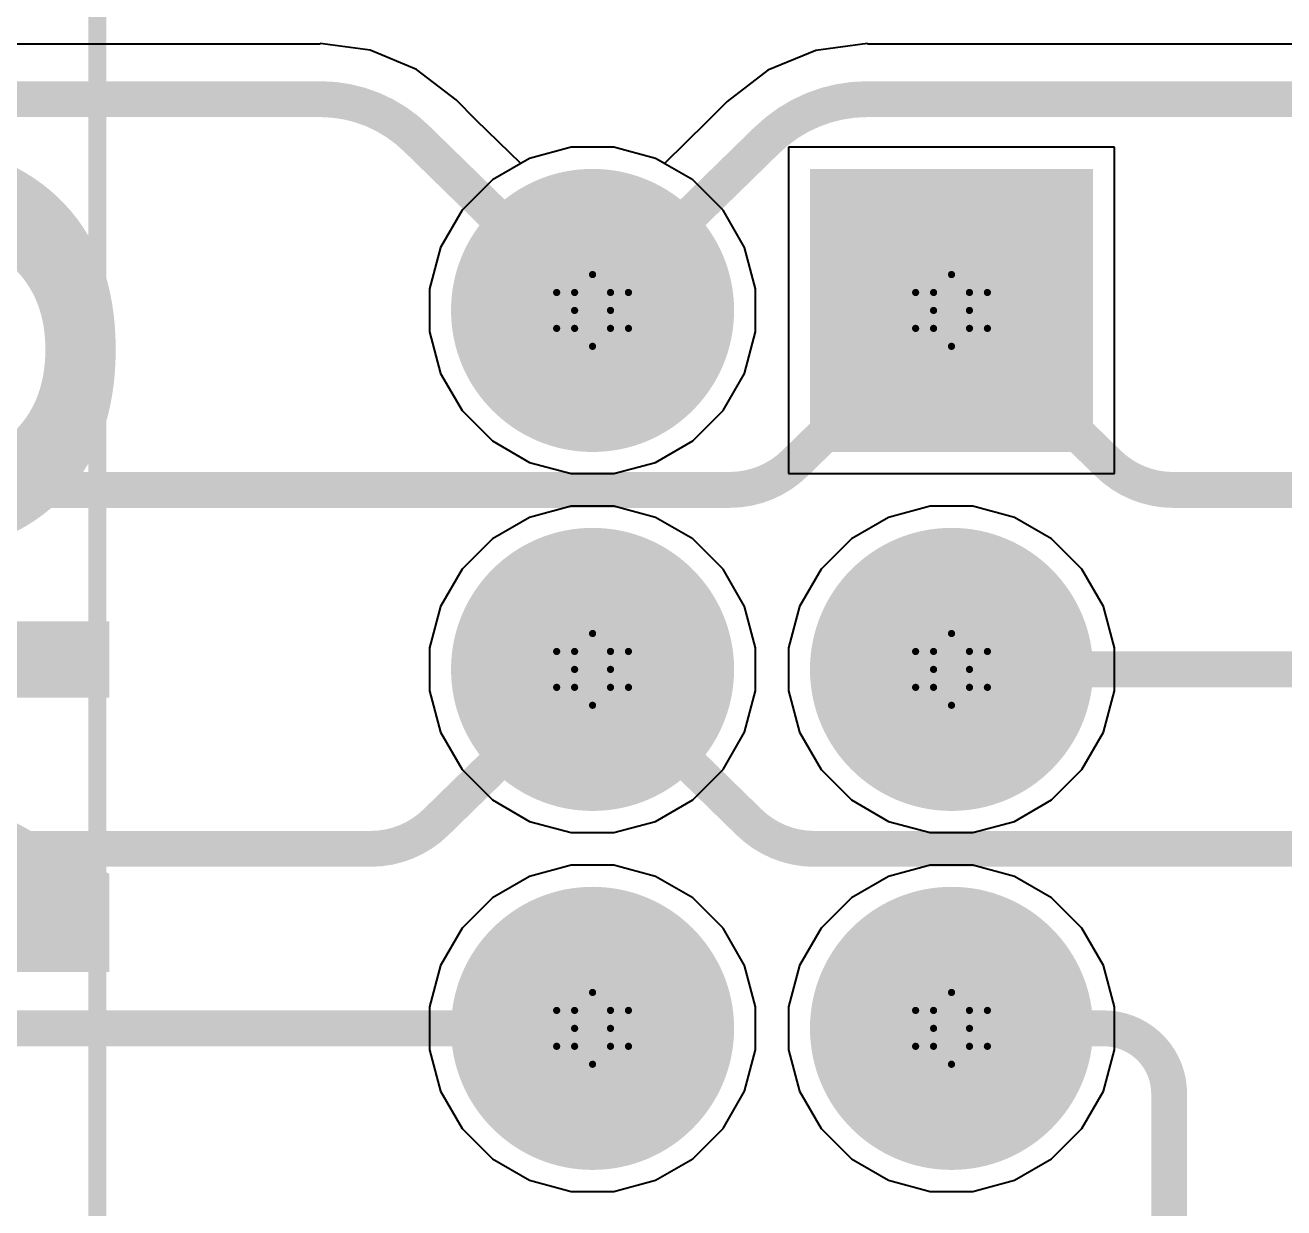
# Model space of a CAD drawing. Header units: inches. Extents: x -0.1 to 10.2, y 0 to 6.5.
# Drawn here: x 3.1065 to 3.4571, y 2.4654 to 2.7948 of the extents above; entities that cross this region are included whole.
import ezdxf

# ---------------------------------------------------------------- set-up
doc = ezdxf.new("R2010")
doc.units = ezdxf.units.IN
doc.header["$MEASUREMENT"] = 0
for name, color, linetype in [('Bottom Layer', 5, 'Continuous'), ('Bottom Overlay', 54, 'Continuous'), ('Bottom Solder', 6, 'Continuous'), ('Drill Drawing', 1, 'Continuous'), ('Multi-Layer', 9, 'Continuous'), ('Pad Holes', 156, 'Continuous'), ('Top Layer', 1, 'Continuous'), ('Top Solder', 216, 'Continuous')]:
    doc.layers.add(name, color=color, linetype=linetype)
doc.styles.add('Arial_Bold', font='', dxfattribs={"height": 0.2})
doc.styles.get('Arial_Bold').set_extended_font_data('Arial', bold=True)

# ---------------------------------------------------------------- blocks, each defined once
blk = doc.blocks.new('X9555WV_2_12_6TV01_B_54')
at = {"layer": 'Bottom Layer'}
blk.add_hatch(color=5, dxfattribs=at).paths.add_polyline_path([(-0.51457, 0.08543), (-0.51457, 0.01456), (-0.58544, 0.01456), (-0.58544, 0.08543)])
h = blk.add_hatch(color=5, dxfattribs=at)
edge = h.paths.add_edge_path()
edge.add_arc((-0.45, 0.05), 0.03543, 0, 360)
h = blk.add_hatch(color=5, dxfattribs=at)
edge = h.paths.add_edge_path()
edge.add_arc((-0.35, 0.05), 0.03543, 0, 360)
h = blk.add_hatch(color=5, dxfattribs=at)
edge = h.paths.add_edge_path()
edge.add_arc((-0.55, -0.05), 0.03543, 0, 360)
h = blk.add_hatch(color=5, dxfattribs=at)
edge = h.paths.add_edge_path()
edge.add_arc((-0.45, -0.05), 0.03543, 0, 360)
h = blk.add_hatch(color=5, dxfattribs=at)
edge = h.paths.add_edge_path()
edge.add_arc((-0.35, -0.05), 0.03543, 0, 360)
at = {"layer": 'Bottom Solder'}
blk.add_hatch(color=6, dxfattribs=at).paths.add_polyline_path([(-0.51057, 0.08943), (-0.51057, 0.01056), (-0.58944, 0.01056), (-0.58944, 0.08943)])
h = blk.add_hatch(color=6, dxfattribs=at)
edge = h.paths.add_edge_path()
edge.add_arc((-0.45, 0.05), 0.03943, 0, 360)
h = blk.add_hatch(color=6, dxfattribs=at)
edge = h.paths.add_edge_path()
edge.add_arc((-0.35, 0.05), 0.03943, 0, 360)
h = blk.add_hatch(color=6, dxfattribs=at)
edge = h.paths.add_edge_path()
edge.add_arc((-0.55, -0.05), 0.03943, 0, 360)
h = blk.add_hatch(color=6, dxfattribs=at)
edge = h.paths.add_edge_path()
edge.add_arc((-0.45, -0.05), 0.03943, 0, 360)
h = blk.add_hatch(color=6, dxfattribs=at)
edge = h.paths.add_edge_path()
edge.add_arc((-0.35, -0.05), 0.03943, 0, 360)
at = {"layer": 'Multi-Layer'}
blk.add_hatch(color=9, dxfattribs=at).paths.add_polyline_path([(-0.51457, 0.08543), (-0.51457, 0.01456), (-0.58544, 0.01456), (-0.58544, 0.08543)])
h = blk.add_hatch(color=9, dxfattribs=at)
edge = h.paths.add_edge_path()
edge.add_arc((-0.45, 0.05), 0.03543, 0, 360)
h = blk.add_hatch(color=9, dxfattribs=at)
edge = h.paths.add_edge_path()
edge.add_arc((-0.35, 0.05), 0.03543, 0, 360)
h = blk.add_hatch(color=9, dxfattribs=at)
edge = h.paths.add_edge_path()
edge.add_arc((-0.55, -0.05), 0.03543, 0, 360)
h = blk.add_hatch(color=9, dxfattribs=at)
edge = h.paths.add_edge_path()
edge.add_arc((-0.45, -0.05), 0.03543, 0, 360)
h = blk.add_hatch(color=9, dxfattribs=at)
edge = h.paths.add_edge_path()
edge.add_arc((-0.35, -0.05), 0.03543, 0, 360)
at = {"layer": 'Pad Holes'}
h = blk.add_hatch(color=7, dxfattribs=at)
edge = h.paths.add_edge_path()
edge.add_arc((-0.55, 0.05), 0.02165, 0, 360)
h = blk.add_hatch(color=7, dxfattribs=at)
edge = h.paths.add_edge_path()
edge.add_arc((-0.45, 0.05), 0.02165, 0, 360)
h = blk.add_hatch(color=7, dxfattribs=at)
edge = h.paths.add_edge_path()
edge.add_arc((-0.35, 0.05), 0.02165, 0, 360)
h = blk.add_hatch(color=7, dxfattribs=at)
edge = h.paths.add_edge_path()
edge.add_arc((-0.55, -0.05), 0.02165, 0, 360)
h = blk.add_hatch(color=7, dxfattribs=at)
edge = h.paths.add_edge_path()
edge.add_arc((-0.45, -0.05), 0.02165, 0, 360)
h = blk.add_hatch(color=7, dxfattribs=at)
edge = h.paths.add_edge_path()
edge.add_arc((-0.35, -0.05), 0.02165, 0, 360)
at = {"layer": 'Top Layer'}
blk.add_hatch(color=1, dxfattribs=at).paths.add_polyline_path([(-0.51457, 0.08543), (-0.51457, 0.01456), (-0.58544, 0.01456), (-0.58544, 0.08543)])
h = blk.add_hatch(color=1, dxfattribs=at)
edge = h.paths.add_edge_path()
edge.add_arc((-0.45, 0.05), 0.03543, 0, 360)
h = blk.add_hatch(color=1, dxfattribs=at)
edge = h.paths.add_edge_path()
edge.add_arc((-0.35, 0.05), 0.03543, 0, 360)
h = blk.add_hatch(color=1, dxfattribs=at)
edge = h.paths.add_edge_path()
edge.add_arc((-0.55, -0.05), 0.03543, 0, 360)
h = blk.add_hatch(color=1, dxfattribs=at)
edge = h.paths.add_edge_path()
edge.add_arc((-0.45, -0.05), 0.03543, 0, 360)
h = blk.add_hatch(color=1, dxfattribs=at)
edge = h.paths.add_edge_path()
edge.add_arc((-0.35, -0.05), 0.03543, 0, 360)
at = {"layer": 'Top Solder'}
blk.add_hatch(color=216, dxfattribs=at).paths.add_polyline_path([(-0.51057, 0.08943), (-0.51057, 0.01056), (-0.58944, 0.01056), (-0.58944, 0.08943)])
h = blk.add_hatch(color=216, dxfattribs=at)
edge = h.paths.add_edge_path()
edge.add_arc((-0.45, 0.05), 0.03943, 0, 360)
h = blk.add_hatch(color=216, dxfattribs=at)
edge = h.paths.add_edge_path()
edge.add_arc((-0.35, 0.05), 0.03943, 0, 360)
h = blk.add_hatch(color=216, dxfattribs=at)
edge = h.paths.add_edge_path()
edge.add_arc((-0.55, -0.05), 0.03943, 0, 360)
h = blk.add_hatch(color=216, dxfattribs=at)
edge = h.paths.add_edge_path()
edge.add_arc((-0.45, -0.05), 0.03943, 0, 360)
h = blk.add_hatch(color=216, dxfattribs=at)
edge = h.paths.add_edge_path()
edge.add_arc((-0.35, -0.05), 0.03943, 0, 360)
at = {"layer": 'Bottom Overlay'}
blk.add_lwpolyline([(0.755, -0.188, 0.005, 0.005, 0), (-0.755, -0.188, 0.005, 0.005, 0)], format="xyseb", dxfattribs=at)

msp = doc.modelspace()

# ---------------------------------------------------------------- linework, layer by layer
at = {"layer": 'Bottom Layer'}
for p, q in [((3.18871, 2.7895), (2.39923, 2.7895)), ((3.20261, 2.78784), (3.18871, 2.78967)), ((3.18871, 2.78967), (3.18871, 2.7895)), ((3.21556, 2.78248), (3.20261, 2.78784)), ((3.32677, 2.78779), (3.3134, 2.78226)), ((3.34112, 2.78968), (3.32677, 2.78779)), ((3.34112, 2.7895), (3.34112, 2.78968)), ((4.12633, 2.7895), (3.34112, 2.7895)), ((3.22655, 2.77404), (3.21556, 2.78248)), ((3.3134, 2.78226), (3.30206, 2.77355)), ((3.23217, 2.76835), (3.22655, 2.77404)), ((3.22655, 2.77404), (3.22655, 2.77404)), ((3.30206, 2.77355), (3.29645, 2.76785)), ((3.30206, 2.77355), (3.30206, 2.77355)), ((3.24455, 2.75626), (3.23217, 2.76835)), ((3.29645, 2.76785), (3.28458, 2.75626)), ((3.25858, 2.76079), (3.24703, 2.75769)), ((3.27054, 2.76079), (3.25858, 2.76079)), ((3.2821, 2.75769), (3.27054, 2.76079)), ((3.24703, 2.75769), (3.24455, 2.75626)), ((3.28458, 2.75626), (3.2821, 2.75769))]:
    msp.add_line(p, q, dxfattribs=at)
for points in [[(2.39923, 2.77421, 0.01, 0.01, 0), (3.18871, 2.77421, 0.01, 0.01, 0)], [(3.18871, 2.77421, 0.01, 0.01, 0), (3.18871, 2.77421, 0.01, 0.01, 0)], [(3.18871, 2.77421, 0.01, 0.01, -0.198149), (3.21566, 2.76309, 0.01, 0.01, 0)], [(3.31295, 2.76259, 0.01, 0.01, -0.198065), (3.34112, 2.77421, 0.01, 0.01, 0)], [(3.34112, 2.77421, 0.01, 0.01, 0), (3.34112, 2.77421, 0.01, 0.01, 0)], [(3.34112, 2.77421, 0.01, 0.01, 0), (4.12633, 2.77421, 0.01, 0.01, 0)], [(3.21566, 2.76309, 0.01, 0.01, 0), (3.21585, 2.76291, 0.01, 0.01, 0)], [(3.21585, 2.76291, 0.01, 0.01, 0), (3.26456, 2.71535, 0.01, 0.01, 0)], [(3.26457, 2.71535, 0.01, 0.01, 0), (3.31274, 2.76239, 0.01, 0.01, 0)], [(3.31274, 2.76239, 0.01, 0.01, 0), (3.31295, 2.76259, 0.01, 0.01, 0)], [(3.3212, 2.67301, 0.01, 0.01, 0), (3.36456, 2.71535, 0.01, 0.01, 0)], [(3.36457, 2.71534, 0.01, 0.01, 0), (3.40793, 2.67301, 0.01, 0.01, 0)], [(3.32106, 2.67287, 0.01, 0.01, -0.197561), (3.30276, 2.66535, 0.01, 0.01, 0)], [(3.42637, 2.66534, 0.01, 0.01, -0.197561), (3.40807, 2.67287, 0.01, 0.01, 0)], [(2.48149, 2.66535, 0.01, 0.01, 0), (3.30276, 2.66535, 0.01, 0.01, 0)], [(3.42637, 2.66534, 0.01, 0.01, 0), (4.24764, 2.66534, 0.01, 0.01, 0)], [(3.2212, 2.57302, 0.01, 0.01, 0), (3.26456, 2.61536, 0.01, 0.01, 0)], [(3.26457, 2.61535, 0.01, 0.01, 0), (3.30793, 2.57302, 0.01, 0.01, 0)], [(3.36457, 2.61535, 0.01, 0.01, 0), (3.85453, 2.61535, 0.01, 0.01, 0)], [(3.22106, 2.57288, 0.01, 0.01, -0.197561), (3.20276, 2.56536, 0.01, 0.01, 0)], [(3.32637, 2.56535, 0.01, 0.01, -0.197561), (3.30807, 2.57288, 0.01, 0.01, 0)], [(2.38149, 2.56535, 0.01, 0.01, 0), (3.20276, 2.56535, 0.01, 0.01, 0)], [(3.20276, 2.56535, 0.01, 0.01, 0), (3.20276, 2.56536, 0.01, 0.01, 0)], [(3.32637, 2.56535, 0.01, 0.01, 0), (4.14764, 2.56535, 0.01, 0.01, 0)], [(2.76024, 2.51535, 0.01, 0.01, 0), (3.26457, 2.51535, 0.01, 0.01, 0)], [(3.36457, 2.51535, 0.01, 0.01, 0), (3.40701, 2.51535, 0.01, 0.01, 0)], [(3.40701, 2.51535, 0.01, 0.01, -0.414214), (3.4252, 2.49717, 0.01, 0.01, 0)], [(3.4252, 2.38576, 0.01, 0.01, 0), (3.4252, 2.49717, 0.01, 0.01, 0)]]:
    msp.add_lwpolyline(points, format="xyseb", dxfattribs=at)
for points in [[(3.18621, 2.77421, 0.005, 0.005, 1), (3.19121, 2.77421, 0.005, 0.005, 1)], [(3.18621, 2.77421, 0.005, 0.005, 1), (3.19121, 2.77421, 0.005, 0.005, 1)], [(3.18621, 2.77421, 0.005, 0.005, 1), (3.19121, 2.77421, 0.005, 0.005, 1)], [(3.18621, 2.77421, 0.005, 0.005, 1), (3.19121, 2.77421, 0.005, 0.005, 1)], [(3.33862, 2.77421, 0.005, 0.005, 1), (3.34362, 2.77421, 0.005, 0.005, 1)], [(3.33862, 2.77421, 0.005, 0.005, 1), (3.34362, 2.77421, 0.005, 0.005, 1)], [(3.33862, 2.77421, 0.005, 0.005, 1), (3.34362, 2.77421, 0.005, 0.005, 1)], [(3.33862, 2.77421, 0.005, 0.005, 1), (3.34362, 2.77421, 0.005, 0.005, 1)], [(3.21316, 2.76309, 0.005, 0.005, 1), (3.21816, 2.76309, 0.005, 0.005, 1)], [(3.21316, 2.76309, 0.005, 0.005, 1), (3.21816, 2.76309, 0.005, 0.005, 1)], [(3.21335, 2.76291, 0.005, 0.005, 1), (3.21835, 2.76291, 0.005, 0.005, 1)], [(3.21335, 2.76291, 0.005, 0.005, 1), (3.21835, 2.76291, 0.005, 0.005, 1)], [(3.31024, 2.76239, 0.005, 0.005, 1), (3.31524, 2.76239, 0.005, 0.005, 1)], [(3.31024, 2.76239, 0.005, 0.005, 1), (3.31524, 2.76239, 0.005, 0.005, 1)], [(3.31045, 2.76259, 0.005, 0.005, 1), (3.31545, 2.76259, 0.005, 0.005, 1)], [(3.31045, 2.76259, 0.005, 0.005, 1), (3.31545, 2.76259, 0.005, 0.005, 1)], [(3.26206, 2.71535, 0.005, 0.005, 1), (3.26706, 2.71535, 0.005, 0.005, 1)], [(3.26207, 2.71535, 0.005, 0.005, 1), (3.26707, 2.71535, 0.005, 0.005, 1)], [(3.36206, 2.71535, 0.005, 0.005, 1), (3.36706, 2.71535, 0.005, 0.005, 1)], [(3.36207, 2.71534, 0.005, 0.005, 1), (3.36707, 2.71534, 0.005, 0.005, 1)], [(3.31856, 2.67287, 0.005, 0.005, 1), (3.32356, 2.67287, 0.005, 0.005, 1)], [(3.3187, 2.67301, 0.005, 0.005, 1), (3.3237, 2.67301, 0.005, 0.005, 1)], [(3.40543, 2.67301, 0.005, 0.005, 1), (3.41043, 2.67301, 0.005, 0.005, 1)], [(3.40557, 2.67287, 0.005, 0.005, 1), (3.41057, 2.67287, 0.005, 0.005, 1)], [(3.30026, 2.66535, 0.005, 0.005, 1), (3.30526, 2.66535, 0.005, 0.005, 1)], [(3.30026, 2.66535, 0.005, 0.005, 1), (3.30526, 2.66535, 0.005, 0.005, 1)], [(3.42387, 2.66534, 0.005, 0.005, 1), (3.42887, 2.66534, 0.005, 0.005, 1)], [(3.42387, 2.66534, 0.005, 0.005, 1), (3.42887, 2.66534, 0.005, 0.005, 1)], [(3.26206, 2.61536, 0.005, 0.005, 1), (3.26706, 2.61536, 0.005, 0.005, 1)], [(3.26207, 2.61535, 0.005, 0.005, 1), (3.26707, 2.61535, 0.005, 0.005, 1)], [(3.36207, 2.61535, 0.005, 0.005, 1), (3.36707, 2.61535, 0.005, 0.005, 1)], [(3.21856, 2.57288, 0.005, 0.005, 1), (3.22356, 2.57288, 0.005, 0.005, 1)], [(3.2187, 2.57302, 0.005, 0.005, 1), (3.2237, 2.57302, 0.005, 0.005, 1)], [(3.30543, 2.57302, 0.005, 0.005, 1), (3.31043, 2.57302, 0.005, 0.005, 1)], [(3.30557, 2.57288, 0.005, 0.005, 1), (3.31057, 2.57288, 0.005, 0.005, 1)], [(3.20026, 2.56536, 0.005, 0.005, 1), (3.20526, 2.56536, 0.005, 0.005, 1)], [(3.20026, 2.56536, 0.005, 0.005, 1), (3.20526, 2.56536, 0.005, 0.005, 1)], [(3.20026, 2.56535, 0.005, 0.005, 1), (3.20526, 2.56535, 0.005, 0.005, 1)], [(3.20026, 2.56535, 0.005, 0.005, 1), (3.20526, 2.56535, 0.005, 0.005, 1)], [(3.32387, 2.56535, 0.005, 0.005, 1), (3.32887, 2.56535, 0.005, 0.005, 1)], [(3.32387, 2.56535, 0.005, 0.005, 1), (3.32887, 2.56535, 0.005, 0.005, 1)], [(3.26207, 2.51535, 0.005, 0.005, 1), (3.26707, 2.51535, 0.005, 0.005, 1)], [(3.36207, 2.51535, 0.005, 0.005, 1), (3.36707, 2.51535, 0.005, 0.005, 1)], [(3.40451, 2.51535, 0.005, 0.005, 1), (3.40951, 2.51535, 0.005, 0.005, 1)], [(3.40451, 2.51535, 0.005, 0.005, 1), (3.40951, 2.51535, 0.005, 0.005, 1)], [(3.4227, 2.49717, 0.005, 0.005, 1), (3.4277, 2.49717, 0.005, 0.005, 1)], [(3.4227, 2.49717, 0.005, 0.005, 1), (3.4277, 2.49717, 0.005, 0.005, 1)]]:
    msp.add_lwpolyline(points, format="xyseb", close=True, dxfattribs=at)
at = {"layer": 'Drill Drawing'}
for points in [[(3.25957, 2.72035, 0.002, 0.002, 0), (3.26457, 2.72535, 0.002, 0.002, 0)], [(3.26457, 2.72535, 0.002, 0.002, 0), (3.26957, 2.72035, 0.002, 0.002, 0)], [(3.35957, 2.72035, 0.002, 0.002, 0), (3.36457, 2.72535, 0.002, 0.002, 0)], [(3.36457, 2.72535, 0.002, 0.002, 0), (3.36957, 2.72035, 0.002, 0.002, 0)], [(3.25457, 2.72035, 0.002, 0.002, 0), (3.25957, 2.71535, 0.002, 0.002, 0)], [(3.25457, 2.72035, 0.002, 0.002, 0), (3.25957, 2.72035, 0.002, 0.002, 0)], [(3.26957, 2.72035, 0.002, 0.002, 0), (3.27457, 2.72035, 0.002, 0.002, 0)], [(3.26957, 2.71535, 0.002, 0.002, 0), (3.27457, 2.72035, 0.002, 0.002, 0)], [(3.35457, 2.72035, 0.002, 0.002, 0), (3.35957, 2.71535, 0.002, 0.002, 0)], [(3.35457, 2.72035, 0.002, 0.002, 0), (3.35957, 2.72035, 0.002, 0.002, 0)], [(3.36957, 2.72035, 0.002, 0.002, 0), (3.37457, 2.72035, 0.002, 0.002, 0)], [(3.36957, 2.71535, 0.002, 0.002, 0), (3.37457, 2.72035, 0.002, 0.002, 0)], [(3.25457, 2.71035, 0.002, 0.002, 0), (3.25957, 2.71535, 0.002, 0.002, 0)], [(3.26957, 2.71535, 0.002, 0.002, 0), (3.27457, 2.71035, 0.002, 0.002, 0)], [(3.35457, 2.71035, 0.002, 0.002, 0), (3.35957, 2.71535, 0.002, 0.002, 0)], [(3.36957, 2.71535, 0.002, 0.002, 0), (3.37457, 2.71035, 0.002, 0.002, 0)], [(3.25457, 2.71035, 0.002, 0.002, 0), (3.25957, 2.71035, 0.002, 0.002, 0)], [(3.25957, 2.71035, 0.002, 0.002, 0), (3.26457, 2.70535, 0.002, 0.002, 0)], [(3.26457, 2.70535, 0.002, 0.002, 0), (3.26957, 2.71035, 0.002, 0.002, 0)], [(3.26957, 2.71035, 0.002, 0.002, 0), (3.27457, 2.71035, 0.002, 0.002, 0)], [(3.35457, 2.71035, 0.002, 0.002, 0), (3.35957, 2.71035, 0.002, 0.002, 0)], [(3.35957, 2.71035, 0.002, 0.002, 0), (3.36457, 2.70535, 0.002, 0.002, 0)], [(3.36457, 2.70535, 0.002, 0.002, 0), (3.36957, 2.71035, 0.002, 0.002, 0)], [(3.36957, 2.71035, 0.002, 0.002, 0), (3.37457, 2.71035, 0.002, 0.002, 0)], [(3.25957, 2.62035, 0.002, 0.002, 0), (3.26457, 2.62535, 0.002, 0.002, 0)], [(3.26457, 2.62535, 0.002, 0.002, 0), (3.26957, 2.62035, 0.002, 0.002, 0)], [(3.35957, 2.62035, 0.002, 0.002, 0), (3.36457, 2.62535, 0.002, 0.002, 0)], [(3.36457, 2.62535, 0.002, 0.002, 0), (3.36957, 2.62035, 0.002, 0.002, 0)], [(3.25457, 2.62035, 0.002, 0.002, 0), (3.25957, 2.61535, 0.002, 0.002, 0)], [(3.25457, 2.62035, 0.002, 0.002, 0), (3.25957, 2.62035, 0.002, 0.002, 0)], [(3.26957, 2.62035, 0.002, 0.002, 0), (3.27457, 2.62035, 0.002, 0.002, 0)], [(3.26957, 2.61535, 0.002, 0.002, 0), (3.27457, 2.62035, 0.002, 0.002, 0)], [(3.35457, 2.62035, 0.002, 0.002, 0), (3.35957, 2.61535, 0.002, 0.002, 0)], [(3.35457, 2.62035, 0.002, 0.002, 0), (3.35957, 2.62035, 0.002, 0.002, 0)], [(3.36957, 2.62035, 0.002, 0.002, 0), (3.37457, 2.62035, 0.002, 0.002, 0)], [(3.36957, 2.61535, 0.002, 0.002, 0), (3.37457, 2.62035, 0.002, 0.002, 0)], [(3.25457, 2.61035, 0.002, 0.002, 0), (3.25957, 2.61535, 0.002, 0.002, 0)], [(3.26957, 2.61535, 0.002, 0.002, 0), (3.27457, 2.61035, 0.002, 0.002, 0)], [(3.35457, 2.61035, 0.002, 0.002, 0), (3.35957, 2.61535, 0.002, 0.002, 0)], [(3.36957, 2.61535, 0.002, 0.002, 0), (3.37457, 2.61035, 0.002, 0.002, 0)], [(3.25457, 2.61035, 0.002, 0.002, 0), (3.25957, 2.61035, 0.002, 0.002, 0)], [(3.25957, 2.61035, 0.002, 0.002, 0), (3.26457, 2.60535, 0.002, 0.002, 0)], [(3.26457, 2.60535, 0.002, 0.002, 0), (3.26957, 2.61035, 0.002, 0.002, 0)], [(3.26957, 2.61035, 0.002, 0.002, 0), (3.27457, 2.61035, 0.002, 0.002, 0)], [(3.35457, 2.61035, 0.002, 0.002, 0), (3.35957, 2.61035, 0.002, 0.002, 0)], [(3.35957, 2.61035, 0.002, 0.002, 0), (3.36457, 2.60535, 0.002, 0.002, 0)], [(3.36457, 2.60535, 0.002, 0.002, 0), (3.36957, 2.61035, 0.002, 0.002, 0)], [(3.36957, 2.61035, 0.002, 0.002, 0), (3.37457, 2.61035, 0.002, 0.002, 0)], [(3.25957, 2.52035, 0.002, 0.002, 0), (3.26457, 2.52535, 0.002, 0.002, 0)], [(3.26457, 2.52535, 0.002, 0.002, 0), (3.26957, 2.52035, 0.002, 0.002, 0)], [(3.35957, 2.52035, 0.002, 0.002, 0), (3.36457, 2.52535, 0.002, 0.002, 0)], [(3.36457, 2.52535, 0.002, 0.002, 0), (3.36957, 2.52035, 0.002, 0.002, 0)], [(3.25457, 2.52035, 0.002, 0.002, 0), (3.25957, 2.51535, 0.002, 0.002, 0)], [(3.25457, 2.52035, 0.002, 0.002, 0), (3.25957, 2.52035, 0.002, 0.002, 0)], [(3.26957, 2.52035, 0.002, 0.002, 0), (3.27457, 2.52035, 0.002, 0.002, 0)], [(3.26957, 2.51535, 0.002, 0.002, 0), (3.27457, 2.52035, 0.002, 0.002, 0)], [(3.35457, 2.52035, 0.002, 0.002, 0), (3.35957, 2.51535, 0.002, 0.002, 0)], [(3.35457, 2.52035, 0.002, 0.002, 0), (3.35957, 2.52035, 0.002, 0.002, 0)], [(3.36957, 2.52035, 0.002, 0.002, 0), (3.37457, 2.52035, 0.002, 0.002, 0)], [(3.36957, 2.51535, 0.002, 0.002, 0), (3.37457, 2.52035, 0.002, 0.002, 0)], [(3.25457, 2.51035, 0.002, 0.002, 0), (3.25957, 2.51535, 0.002, 0.002, 0)], [(3.26957, 2.51535, 0.002, 0.002, 0), (3.27457, 2.51035, 0.002, 0.002, 0)], [(3.35457, 2.51035, 0.002, 0.002, 0), (3.35957, 2.51535, 0.002, 0.002, 0)], [(3.36957, 2.51535, 0.002, 0.002, 0), (3.37457, 2.51035, 0.002, 0.002, 0)], [(3.25457, 2.51035, 0.002, 0.002, 0), (3.25957, 2.51035, 0.002, 0.002, 0)], [(3.25957, 2.51035, 0.002, 0.002, 0), (3.26457, 2.50535, 0.002, 0.002, 0)], [(3.26457, 2.50535, 0.002, 0.002, 0), (3.26957, 2.51035, 0.002, 0.002, 0)], [(3.26957, 2.51035, 0.002, 0.002, 0), (3.27457, 2.51035, 0.002, 0.002, 0)], [(3.35457, 2.51035, 0.002, 0.002, 0), (3.35957, 2.51035, 0.002, 0.002, 0)], [(3.35957, 2.51035, 0.002, 0.002, 0), (3.36457, 2.50535, 0.002, 0.002, 0)], [(3.36457, 2.50535, 0.002, 0.002, 0), (3.36957, 2.51035, 0.002, 0.002, 0)], [(3.36957, 2.51035, 0.002, 0.002, 0), (3.37457, 2.51035, 0.002, 0.002, 0)]]:
    msp.add_lwpolyline(points, format="xyseb", dxfattribs=at)
for points in [[(3.26407, 2.72535, 0.001, 0.001, 1), (3.26507, 2.72535, 0.001, 0.001, 1)], [(3.26407, 2.72535, 0.001, 0.001, 1), (3.26507, 2.72535, 0.001, 0.001, 1)], [(3.36407, 2.72535, 0.001, 0.001, 1), (3.36507, 2.72535, 0.001, 0.001, 1)], [(3.36407, 2.72535, 0.001, 0.001, 1), (3.36507, 2.72535, 0.001, 0.001, 1)], [(3.25407, 2.72035, 0.001, 0.001, 1), (3.25507, 2.72035, 0.001, 0.001, 1)], [(3.25407, 2.72035, 0.001, 0.001, 1), (3.25507, 2.72035, 0.001, 0.001, 1)], [(3.25907, 2.72035, 0.001, 0.001, 1), (3.26007, 2.72035, 0.001, 0.001, 1)], [(3.25907, 2.72035, 0.001, 0.001, 1), (3.26007, 2.72035, 0.001, 0.001, 1)], [(3.26907, 2.72035, 0.001, 0.001, 1), (3.27007, 2.72035, 0.001, 0.001, 1)], [(3.26907, 2.72035, 0.001, 0.001, 1), (3.27007, 2.72035, 0.001, 0.001, 1)], [(3.27407, 2.72035, 0.001, 0.001, 1), (3.27507, 2.72035, 0.001, 0.001, 1)], [(3.27407, 2.72035, 0.001, 0.001, 1), (3.27507, 2.72035, 0.001, 0.001, 1)], [(3.35407, 2.72035, 0.001, 0.001, 1), (3.35507, 2.72035, 0.001, 0.001, 1)], [(3.35407, 2.72035, 0.001, 0.001, 1), (3.35507, 2.72035, 0.001, 0.001, 1)], [(3.35907, 2.72035, 0.001, 0.001, 1), (3.36007, 2.72035, 0.001, 0.001, 1)], [(3.35907, 2.72035, 0.001, 0.001, 1), (3.36007, 2.72035, 0.001, 0.001, 1)], [(3.36907, 2.72035, 0.001, 0.001, 1), (3.37007, 2.72035, 0.001, 0.001, 1)], [(3.36907, 2.72035, 0.001, 0.001, 1), (3.37007, 2.72035, 0.001, 0.001, 1)], [(3.37407, 2.72035, 0.001, 0.001, 1), (3.37507, 2.72035, 0.001, 0.001, 1)], [(3.37407, 2.72035, 0.001, 0.001, 1), (3.37507, 2.72035, 0.001, 0.001, 1)], [(3.25907, 2.71535, 0.001, 0.001, 1), (3.26007, 2.71535, 0.001, 0.001, 1)], [(3.25907, 2.71535, 0.001, 0.001, 1), (3.26007, 2.71535, 0.001, 0.001, 1)], [(3.26907, 2.71535, 0.001, 0.001, 1), (3.27007, 2.71535, 0.001, 0.001, 1)], [(3.26907, 2.71535, 0.001, 0.001, 1), (3.27007, 2.71535, 0.001, 0.001, 1)], [(3.35907, 2.71535, 0.001, 0.001, 1), (3.36007, 2.71535, 0.001, 0.001, 1)], [(3.35907, 2.71535, 0.001, 0.001, 1), (3.36007, 2.71535, 0.001, 0.001, 1)], [(3.36907, 2.71535, 0.001, 0.001, 1), (3.37007, 2.71535, 0.001, 0.001, 1)], [(3.36907, 2.71535, 0.001, 0.001, 1), (3.37007, 2.71535, 0.001, 0.001, 1)], [(3.25407, 2.71035, 0.001, 0.001, 1), (3.25507, 2.71035, 0.001, 0.001, 1)], [(3.25407, 2.71035, 0.001, 0.001, 1), (3.25507, 2.71035, 0.001, 0.001, 1)], [(3.25907, 2.71035, 0.001, 0.001, 1), (3.26007, 2.71035, 0.001, 0.001, 1)], [(3.25907, 2.71035, 0.001, 0.001, 1), (3.26007, 2.71035, 0.001, 0.001, 1)], [(3.26907, 2.71035, 0.001, 0.001, 1), (3.27007, 2.71035, 0.001, 0.001, 1)], [(3.26907, 2.71035, 0.001, 0.001, 1), (3.27007, 2.71035, 0.001, 0.001, 1)], [(3.27407, 2.71035, 0.001, 0.001, 1), (3.27507, 2.71035, 0.001, 0.001, 1)], [(3.27407, 2.71035, 0.001, 0.001, 1), (3.27507, 2.71035, 0.001, 0.001, 1)], [(3.35407, 2.71035, 0.001, 0.001, 1), (3.35507, 2.71035, 0.001, 0.001, 1)], [(3.35407, 2.71035, 0.001, 0.001, 1), (3.35507, 2.71035, 0.001, 0.001, 1)], [(3.35907, 2.71035, 0.001, 0.001, 1), (3.36007, 2.71035, 0.001, 0.001, 1)], [(3.35907, 2.71035, 0.001, 0.001, 1), (3.36007, 2.71035, 0.001, 0.001, 1)], [(3.36907, 2.71035, 0.001, 0.001, 1), (3.37007, 2.71035, 0.001, 0.001, 1)], [(3.36907, 2.71035, 0.001, 0.001, 1), (3.37007, 2.71035, 0.001, 0.001, 1)], [(3.37407, 2.71035, 0.001, 0.001, 1), (3.37507, 2.71035, 0.001, 0.001, 1)], [(3.37407, 2.71035, 0.001, 0.001, 1), (3.37507, 2.71035, 0.001, 0.001, 1)], [(3.26407, 2.70535, 0.001, 0.001, 1), (3.26507, 2.70535, 0.001, 0.001, 1)], [(3.26407, 2.70535, 0.001, 0.001, 1), (3.26507, 2.70535, 0.001, 0.001, 1)], [(3.36407, 2.70535, 0.001, 0.001, 1), (3.36507, 2.70535, 0.001, 0.001, 1)], [(3.36407, 2.70535, 0.001, 0.001, 1), (3.36507, 2.70535, 0.001, 0.001, 1)], [(3.26407, 2.62535, 0.001, 0.001, 1), (3.26507, 2.62535, 0.001, 0.001, 1)], [(3.26407, 2.62535, 0.001, 0.001, 1), (3.26507, 2.62535, 0.001, 0.001, 1)], [(3.36407, 2.62535, 0.001, 0.001, 1), (3.36507, 2.62535, 0.001, 0.001, 1)], [(3.36407, 2.62535, 0.001, 0.001, 1), (3.36507, 2.62535, 0.001, 0.001, 1)], [(3.25407, 2.62035, 0.001, 0.001, 1), (3.25507, 2.62035, 0.001, 0.001, 1)], [(3.25407, 2.62035, 0.001, 0.001, 1), (3.25507, 2.62035, 0.001, 0.001, 1)], [(3.25907, 2.62035, 0.001, 0.001, 1), (3.26007, 2.62035, 0.001, 0.001, 1)], [(3.25907, 2.62035, 0.001, 0.001, 1), (3.26007, 2.62035, 0.001, 0.001, 1)], [(3.26907, 2.62035, 0.001, 0.001, 1), (3.27007, 2.62035, 0.001, 0.001, 1)], [(3.26907, 2.62035, 0.001, 0.001, 1), (3.27007, 2.62035, 0.001, 0.001, 1)], [(3.27407, 2.62035, 0.001, 0.001, 1), (3.27507, 2.62035, 0.001, 0.001, 1)], [(3.27407, 2.62035, 0.001, 0.001, 1), (3.27507, 2.62035, 0.001, 0.001, 1)], [(3.35407, 2.62035, 0.001, 0.001, 1), (3.35507, 2.62035, 0.001, 0.001, 1)], [(3.35407, 2.62035, 0.001, 0.001, 1), (3.35507, 2.62035, 0.001, 0.001, 1)], [(3.35907, 2.62035, 0.001, 0.001, 1), (3.36007, 2.62035, 0.001, 0.001, 1)], [(3.35907, 2.62035, 0.001, 0.001, 1), (3.36007, 2.62035, 0.001, 0.001, 1)], [(3.36907, 2.62035, 0.001, 0.001, 1), (3.37007, 2.62035, 0.001, 0.001, 1)], [(3.36907, 2.62035, 0.001, 0.001, 1), (3.37007, 2.62035, 0.001, 0.001, 1)], [(3.37407, 2.62035, 0.001, 0.001, 1), (3.37507, 2.62035, 0.001, 0.001, 1)], [(3.37407, 2.62035, 0.001, 0.001, 1), (3.37507, 2.62035, 0.001, 0.001, 1)], [(3.25907, 2.61535, 0.001, 0.001, 1), (3.26007, 2.61535, 0.001, 0.001, 1)], [(3.25907, 2.61535, 0.001, 0.001, 1), (3.26007, 2.61535, 0.001, 0.001, 1)], [(3.26907, 2.61535, 0.001, 0.001, 1), (3.27007, 2.61535, 0.001, 0.001, 1)], [(3.26907, 2.61535, 0.001, 0.001, 1), (3.27007, 2.61535, 0.001, 0.001, 1)], [(3.35907, 2.61535, 0.001, 0.001, 1), (3.36007, 2.61535, 0.001, 0.001, 1)], [(3.35907, 2.61535, 0.001, 0.001, 1), (3.36007, 2.61535, 0.001, 0.001, 1)], [(3.36907, 2.61535, 0.001, 0.001, 1), (3.37007, 2.61535, 0.001, 0.001, 1)], [(3.36907, 2.61535, 0.001, 0.001, 1), (3.37007, 2.61535, 0.001, 0.001, 1)], [(3.25407, 2.61035, 0.001, 0.001, 1), (3.25507, 2.61035, 0.001, 0.001, 1)], [(3.25407, 2.61035, 0.001, 0.001, 1), (3.25507, 2.61035, 0.001, 0.001, 1)], [(3.25907, 2.61035, 0.001, 0.001, 1), (3.26007, 2.61035, 0.001, 0.001, 1)], [(3.25907, 2.61035, 0.001, 0.001, 1), (3.26007, 2.61035, 0.001, 0.001, 1)], [(3.26907, 2.61035, 0.001, 0.001, 1), (3.27007, 2.61035, 0.001, 0.001, 1)], [(3.26907, 2.61035, 0.001, 0.001, 1), (3.27007, 2.61035, 0.001, 0.001, 1)], [(3.27407, 2.61035, 0.001, 0.001, 1), (3.27507, 2.61035, 0.001, 0.001, 1)], [(3.27407, 2.61035, 0.001, 0.001, 1), (3.27507, 2.61035, 0.001, 0.001, 1)], [(3.35407, 2.61035, 0.001, 0.001, 1), (3.35507, 2.61035, 0.001, 0.001, 1)], [(3.35407, 2.61035, 0.001, 0.001, 1), (3.35507, 2.61035, 0.001, 0.001, 1)], [(3.35907, 2.61035, 0.001, 0.001, 1), (3.36007, 2.61035, 0.001, 0.001, 1)], [(3.35907, 2.61035, 0.001, 0.001, 1), (3.36007, 2.61035, 0.001, 0.001, 1)], [(3.36907, 2.61035, 0.001, 0.001, 1), (3.37007, 2.61035, 0.001, 0.001, 1)], [(3.36907, 2.61035, 0.001, 0.001, 1), (3.37007, 2.61035, 0.001, 0.001, 1)], [(3.37407, 2.61035, 0.001, 0.001, 1), (3.37507, 2.61035, 0.001, 0.001, 1)], [(3.37407, 2.61035, 0.001, 0.001, 1), (3.37507, 2.61035, 0.001, 0.001, 1)], [(3.26407, 2.60535, 0.001, 0.001, 1), (3.26507, 2.60535, 0.001, 0.001, 1)], [(3.26407, 2.60535, 0.001, 0.001, 1), (3.26507, 2.60535, 0.001, 0.001, 1)], [(3.36407, 2.60535, 0.001, 0.001, 1), (3.36507, 2.60535, 0.001, 0.001, 1)], [(3.36407, 2.60535, 0.001, 0.001, 1), (3.36507, 2.60535, 0.001, 0.001, 1)], [(3.26407, 2.52535, 0.001, 0.001, 1), (3.26507, 2.52535, 0.001, 0.001, 1)], [(3.26407, 2.52535, 0.001, 0.001, 1), (3.26507, 2.52535, 0.001, 0.001, 1)], [(3.36407, 2.52535, 0.001, 0.001, 1), (3.36507, 2.52535, 0.001, 0.001, 1)], [(3.36407, 2.52535, 0.001, 0.001, 1), (3.36507, 2.52535, 0.001, 0.001, 1)], [(3.25407, 2.52035, 0.001, 0.001, 1), (3.25507, 2.52035, 0.001, 0.001, 1)], [(3.25407, 2.52035, 0.001, 0.001, 1), (3.25507, 2.52035, 0.001, 0.001, 1)], [(3.25907, 2.52035, 0.001, 0.001, 1), (3.26007, 2.52035, 0.001, 0.001, 1)], [(3.25907, 2.52035, 0.001, 0.001, 1), (3.26007, 2.52035, 0.001, 0.001, 1)], [(3.26907, 2.52035, 0.001, 0.001, 1), (3.27007, 2.52035, 0.001, 0.001, 1)], [(3.26907, 2.52035, 0.001, 0.001, 1), (3.27007, 2.52035, 0.001, 0.001, 1)], [(3.27407, 2.52035, 0.001, 0.001, 1), (3.27507, 2.52035, 0.001, 0.001, 1)], [(3.27407, 2.52035, 0.001, 0.001, 1), (3.27507, 2.52035, 0.001, 0.001, 1)], [(3.35407, 2.52035, 0.001, 0.001, 1), (3.35507, 2.52035, 0.001, 0.001, 1)], [(3.35407, 2.52035, 0.001, 0.001, 1), (3.35507, 2.52035, 0.001, 0.001, 1)], [(3.35907, 2.52035, 0.001, 0.001, 1), (3.36007, 2.52035, 0.001, 0.001, 1)], [(3.35907, 2.52035, 0.001, 0.001, 1), (3.36007, 2.52035, 0.001, 0.001, 1)], [(3.36907, 2.52035, 0.001, 0.001, 1), (3.37007, 2.52035, 0.001, 0.001, 1)], [(3.36907, 2.52035, 0.001, 0.001, 1), (3.37007, 2.52035, 0.001, 0.001, 1)], [(3.37407, 2.52035, 0.001, 0.001, 1), (3.37507, 2.52035, 0.001, 0.001, 1)], [(3.37407, 2.52035, 0.001, 0.001, 1), (3.37507, 2.52035, 0.001, 0.001, 1)], [(3.25907, 2.51535, 0.001, 0.001, 1), (3.26007, 2.51535, 0.001, 0.001, 1)], [(3.25907, 2.51535, 0.001, 0.001, 1), (3.26007, 2.51535, 0.001, 0.001, 1)], [(3.26907, 2.51535, 0.001, 0.001, 1), (3.27007, 2.51535, 0.001, 0.001, 1)], [(3.26907, 2.51535, 0.001, 0.001, 1), (3.27007, 2.51535, 0.001, 0.001, 1)], [(3.35907, 2.51535, 0.001, 0.001, 1), (3.36007, 2.51535, 0.001, 0.001, 1)], [(3.35907, 2.51535, 0.001, 0.001, 1), (3.36007, 2.51535, 0.001, 0.001, 1)], [(3.36907, 2.51535, 0.001, 0.001, 1), (3.37007, 2.51535, 0.001, 0.001, 1)], [(3.36907, 2.51535, 0.001, 0.001, 1), (3.37007, 2.51535, 0.001, 0.001, 1)], [(3.25407, 2.51035, 0.001, 0.001, 1), (3.25507, 2.51035, 0.001, 0.001, 1)], [(3.25407, 2.51035, 0.001, 0.001, 1), (3.25507, 2.51035, 0.001, 0.001, 1)], [(3.25907, 2.51035, 0.001, 0.001, 1), (3.26007, 2.51035, 0.001, 0.001, 1)], [(3.25907, 2.51035, 0.001, 0.001, 1), (3.26007, 2.51035, 0.001, 0.001, 1)], [(3.26907, 2.51035, 0.001, 0.001, 1), (3.27007, 2.51035, 0.001, 0.001, 1)], [(3.26907, 2.51035, 0.001, 0.001, 1), (3.27007, 2.51035, 0.001, 0.001, 1)], [(3.27407, 2.51035, 0.001, 0.001, 1), (3.27507, 2.51035, 0.001, 0.001, 1)], [(3.27407, 2.51035, 0.001, 0.001, 1), (3.27507, 2.51035, 0.001, 0.001, 1)], [(3.35407, 2.51035, 0.001, 0.001, 1), (3.35507, 2.51035, 0.001, 0.001, 1)], [(3.35407, 2.51035, 0.001, 0.001, 1), (3.35507, 2.51035, 0.001, 0.001, 1)], [(3.35907, 2.51035, 0.001, 0.001, 1), (3.36007, 2.51035, 0.001, 0.001, 1)], [(3.35907, 2.51035, 0.001, 0.001, 1), (3.36007, 2.51035, 0.001, 0.001, 1)], [(3.36907, 2.51035, 0.001, 0.001, 1), (3.37007, 2.51035, 0.001, 0.001, 1)], [(3.36907, 2.51035, 0.001, 0.001, 1), (3.37007, 2.51035, 0.001, 0.001, 1)], [(3.37407, 2.51035, 0.001, 0.001, 1), (3.37507, 2.51035, 0.001, 0.001, 1)], [(3.37407, 2.51035, 0.001, 0.001, 1), (3.37507, 2.51035, 0.001, 0.001, 1)], [(3.26407, 2.50535, 0.001, 0.001, 1), (3.26507, 2.50535, 0.001, 0.001, 1)], [(3.26407, 2.50535, 0.001, 0.001, 1), (3.26507, 2.50535, 0.001, 0.001, 1)], [(3.36407, 2.50535, 0.001, 0.001, 1), (3.36507, 2.50535, 0.001, 0.001, 1)], [(3.36407, 2.50535, 0.001, 0.001, 1), (3.36507, 2.50535, 0.001, 0.001, 1)]]:
    msp.add_lwpolyline(points, format="xyseb", close=True, dxfattribs=at)
at = {"layer": 'Top Layer'}
for p, q in [((3.25858, 2.76079), (3.24703, 2.75769)), ((3.27054, 2.76079), (3.25858, 2.76079)), ((3.2821, 2.75769), (3.27054, 2.76079)), ((3.41, 2.76079), (3.31913, 2.76079)), ((3.31913, 2.76079), (3.31913, 2.66992)), ((3.41, 2.66992), (3.41, 2.76079)), ((3.24703, 2.75769), (3.23667, 2.75171)), ((3.29246, 2.75171), (3.2821, 2.75769)), ((3.23667, 2.75171), (3.22821, 2.74325)), ((3.30092, 2.74325), (3.29246, 2.75171)), ((3.22821, 2.74325), (3.22223, 2.73289)), ((3.3069, 2.73289), (3.30092, 2.74325)), ((3.22223, 2.73289), (3.21913, 2.72134)), ((3.31, 2.72134), (3.3069, 2.73289)), ((3.21913, 2.72134), (3.21913, 2.70937)), ((3.31, 2.70937), (3.31, 2.72134)), ((3.21913, 2.70937), (3.22223, 2.69782)), ((3.3069, 2.69782), (3.31, 2.70937)), ((3.22223, 2.69782), (3.22821, 2.68746)), ((3.30092, 2.68746), (3.3069, 2.69782)), ((3.22821, 2.68746), (3.23667, 2.679)), ((3.29246, 2.679), (3.30092, 2.68746)), ((3.23667, 2.679), (3.24703, 2.67302)), ((3.2821, 2.67302), (3.29246, 2.679)), ((3.24703, 2.67302), (3.25858, 2.66992)), ((3.27054, 2.66992), (3.2821, 2.67302)), ((3.25858, 2.66992), (3.27054, 2.66992)), ((3.31913, 2.66992), (3.41, 2.66992)), ((3.25858, 2.66079), (3.24703, 2.65769)), ((3.27054, 2.66079), (3.25858, 2.66079)), ((3.2821, 2.65769), (3.27054, 2.66079)), ((3.35858, 2.66079), (3.34703, 2.65769)), ((3.37054, 2.66079), (3.35858, 2.66079)), ((3.3821, 2.65769), (3.37054, 2.66079)), ((3.24703, 2.65769), (3.23667, 2.65171)), ((3.29246, 2.65171), (3.2821, 2.65769)), ((3.34703, 2.65769), (3.33667, 2.65171)), ((3.39246, 2.65171), (3.3821, 2.65769)), ((3.23667, 2.65171), (3.22821, 2.64325)), ((3.30092, 2.64325), (3.29246, 2.65171)), ((3.33667, 2.65171), (3.32821, 2.64325)), ((3.40092, 2.64325), (3.39246, 2.65171)), ((3.22821, 2.64325), (3.22223, 2.63289)), ((3.3069, 2.63289), (3.30092, 2.64325)), ((3.32821, 2.64325), (3.32223, 2.63289)), ((3.4069, 2.63289), (3.40092, 2.64325)), ((3.22223, 2.63289), (3.21913, 2.62134)), ((3.31, 2.62134), (3.3069, 2.63289)), ((3.32223, 2.63289), (3.31913, 2.62134)), ((3.41, 2.62134), (3.4069, 2.63289)), ((3.21913, 2.62134), (3.21913, 2.60937)), ((3.31, 2.60937), (3.31, 2.62134)), ((3.31913, 2.62134), (3.31913, 2.60937)), ((3.41, 2.60937), (3.41, 2.62134)), ((3.21913, 2.60937), (3.22223, 2.59782)), ((3.3069, 2.59782), (3.31, 2.60937)), ((3.31913, 2.60937), (3.32223, 2.59782)), ((3.4069, 2.59782), (3.41, 2.60937)), ((3.22223, 2.59782), (3.22821, 2.58746)), ((3.30092, 2.58746), (3.3069, 2.59782)), ((3.32223, 2.59782), (3.32821, 2.58746)), ((3.40092, 2.58746), (3.4069, 2.59782)), ((3.22821, 2.58746), (3.23667, 2.579)), ((3.29246, 2.579), (3.30092, 2.58746)), ((3.32821, 2.58746), (3.33667, 2.579)), ((3.39246, 2.579), (3.40092, 2.58746)), ((3.23667, 2.579), (3.24703, 2.57302)), ((3.2821, 2.57302), (3.29246, 2.579)), ((3.33667, 2.579), (3.34703, 2.57302)), ((3.3821, 2.57302), (3.39246, 2.579)), ((3.24703, 2.57302), (3.25858, 2.56992)), ((3.27054, 2.56992), (3.2821, 2.57302)), ((3.34703, 2.57302), (3.35858, 2.56992)), ((3.37054, 2.56992), (3.3821, 2.57302)), ((3.25858, 2.56992), (3.27054, 2.56992)), ((3.35858, 2.56992), (3.37054, 2.56992)), ((3.25858, 2.56079), (3.24703, 2.55769)), ((3.27054, 2.56079), (3.25858, 2.56079)), ((3.2821, 2.55769), (3.27054, 2.56079)), ((3.35858, 2.56079), (3.34703, 2.55769)), ((3.37054, 2.56079), (3.35858, 2.56079)), ((3.3821, 2.55769), (3.37054, 2.56079)), ((3.24703, 2.55769), (3.23667, 2.55171)), ((3.29246, 2.55171), (3.2821, 2.55769)), ((3.34703, 2.55769), (3.33667, 2.55171)), ((3.39246, 2.55171), (3.3821, 2.55769)), ((3.23667, 2.55171), (3.22821, 2.54325)), ((3.30092, 2.54325), (3.29246, 2.55171)), ((3.33667, 2.55171), (3.32821, 2.54325)), ((3.40092, 2.54325), (3.39246, 2.55171)), ((3.22821, 2.54325), (3.22223, 2.53289)), ((3.3069, 2.53289), (3.30092, 2.54325)), ((3.32821, 2.54325), (3.32223, 2.53289)), ((3.4069, 2.53289), (3.40092, 2.54325)), ((3.22223, 2.53289), (3.21913, 2.52134)), ((3.31, 2.52134), (3.3069, 2.53289)), ((3.32223, 2.53289), (3.31913, 2.52134)), ((3.41, 2.52134), (3.4069, 2.53289)), ((3.21913, 2.52134), (3.21913, 2.50937)), ((3.31, 2.50937), (3.31, 2.52134)), ((3.31913, 2.52134), (3.31913, 2.50937)), ((3.41, 2.50937), (3.41, 2.52134)), ((3.21913, 2.50937), (3.22223, 2.49782)), ((3.3069, 2.49782), (3.31, 2.50937)), ((3.31913, 2.50937), (3.32223, 2.49782)), ((3.4069, 2.49782), (3.41, 2.50937)), ((3.22223, 2.49782), (3.22821, 2.48746)), ((3.30092, 2.48746), (3.3069, 2.49782)), ((3.32223, 2.49782), (3.32821, 2.48746)), ((3.40092, 2.48746), (3.4069, 2.49782)), ((3.22821, 2.48746), (3.23667, 2.479)), ((3.29246, 2.479), (3.30092, 2.48746)), ((3.32821, 2.48746), (3.33667, 2.479)), ((3.39246, 2.479), (3.40092, 2.48746)), ((3.23667, 2.479), (3.24703, 2.47302)), ((3.2821, 2.47302), (3.29246, 2.479)), ((3.33667, 2.479), (3.34703, 2.47302)), ((3.3821, 2.47302), (3.39246, 2.479)), ((3.24703, 2.47302), (3.25858, 2.46992)), ((3.27054, 2.46992), (3.2821, 2.47302)), ((3.34703, 2.47302), (3.35858, 2.46992)), ((3.37054, 2.46992), (3.3821, 2.47302)), ((3.25858, 2.46992), (3.27054, 2.46992)), ((3.35858, 2.46992), (3.37054, 2.46992))]:
    msp.add_line(p, q, dxfattribs=at)

# ---------------------------------------------------------------- block references
at = {"rotation": 270}
msp.add_blockref('X9555WV_2_12_6TV01_B_54', (3.31457, 2.16535), dxfattribs=at)

# ---------------------------------------------------------------- texts
at = {"layer": 'Bottom Overlay', "style": 'Arial_Bold', "text_generation_flag": 2}
msp.add_text('CIM - BOARD NO.3', height=0.119, rotation=270, dxfattribs=at).set_placement((3.01095, 1.41188))

doc.saveas('drawing.dxf')
